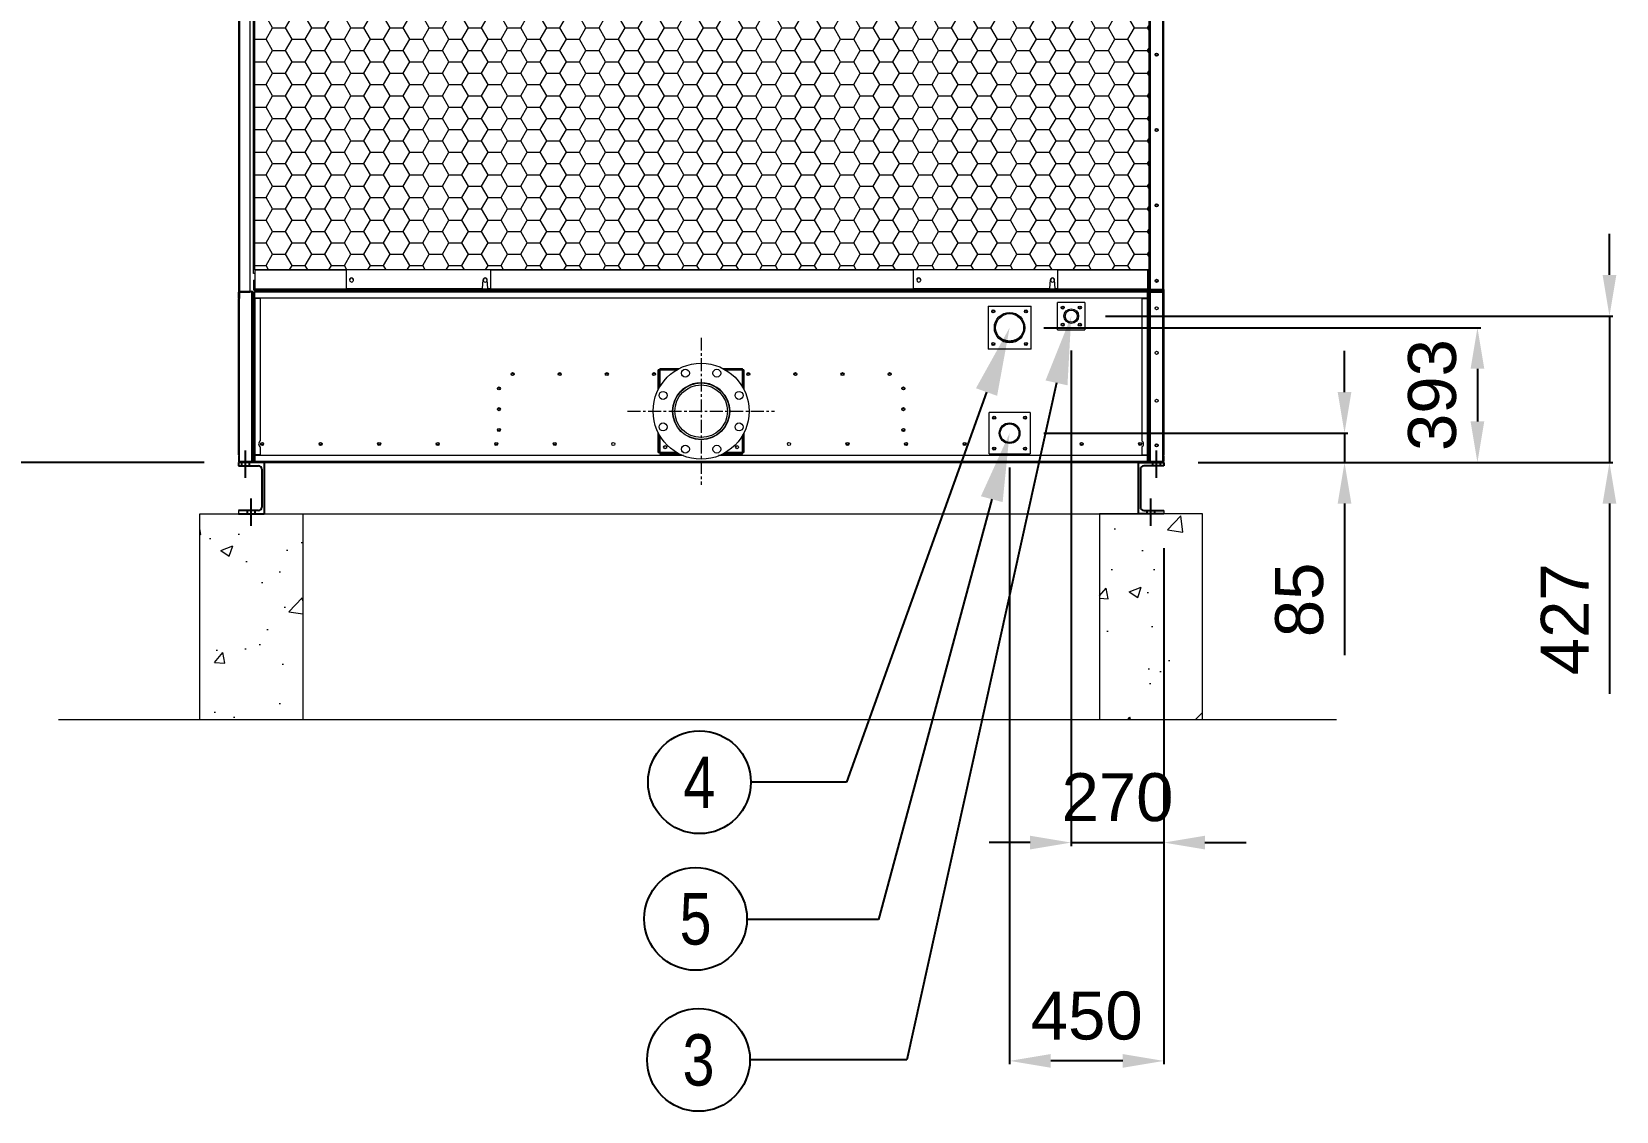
# Model space of a CAD drawing. Header units: millimetres. Extents: x 2142 to 31549, y 1327 to 22122.
# Drawn here: x 4983 to 9606, y 7017 to 10167 of the extents above; entities that cross this region are included whole.
import ezdxf
from ezdxf import colors
from ezdxf.entities.mleader import LeaderData, LeaderLine
from ezdxf.enums import TextEntityAlignment as Align
from ezdxf.math import Vec2, Vec3

# ---------------------------------------------------------------- set-up
doc = ezdxf.new("R2010")
doc.units = ezdxf.units.MM
doc.linetypes.add('CENTER', pattern=[2, 1.25, -0.25, 0.25, -0.25])
doc.linetypes.add('CENTERX2', pattern=[4, 2.5, -0.5, 0.5, -0.5])
for name, color, linetype in [('center', 1, 'CENTER'), ('냉각탑_dim', 1, 'Continuous'), ('냉각탑_text', 3, 'Continuous'), ('냉각탑_기초', 23, 'Continuous')]:
    doc.layers.add(name, color=color, linetype=linetype)
doc.styles.get("Standard").update_dxf_attribs({"font": 'arial.ttf'})
doc.dimstyles.new('1.40', dxfattribs={"dimscale": 20, "dimtxt": 1.5, "dimasz": 1, "dimexe": 0.5, "dimexo": 0.5, "dimgap": 0.5, "dimtad": 1, "dimdec": 0, "dimzin": 0, "dimdsep": 46, "dimtxsty": 'Standard', "dimcen": 0, "dimclrd": 2, "dimclre": 2, "dimclrt": 3, "dimadec": 0, "dimazin": 0, "dimtfac": 1, "dimtdec": 0, "dimtmove": 0, "dimatfit": 0, "dimfxl": 1, "dimtolj": 1, "dimtzin": 0, "dimlwd": -1, "dimlwe": -1, "dimarcsym": 0})

# ---------------------------------------------------------------- blocks, each defined once
blk = doc.blocks.new('*D29')
at = {"color": 2, "transparency": 16777216}
for p, q in [((9586.4, 9456.8), (9586.4, 9576.8)), ((8116.2, 9336.8), (9596.4, 9336.8)), ((9586.4, 9336.8), (9586.4, 8909.8)), ((8386.3, 8909.8), (9596.4, 8909.8)), ((9586.4, 8789.8), (9586.4, 8234.9))]:
    blk.add_line(p, q, dxfattribs=at)
for points in [[(9566.4, 9456.8), (9606.4, 9456.8), (9586.4, 9336.8)], [(9566.4, 8789.8), (9606.4, 8789.8), (9586.4, 8909.8)]]:
    blk.add_solid(points, dxfattribs=at)
at = {"layer": 'Defpoints', "color": 0, "transparency": 16777216}
for p in [(8016.2, 9336.8), (8286.3, 8909.8), (9586.4, 8909.8)]:
    blk.add_point(p, dxfattribs=at)
at = {"color": 3, "lineweight": 5, "transparency": 16777216, "insert": (9456.1, 8452.4), "char_height": 140, "attachment_point": 5, "rotation": 90}
blk.add_mtext('\\A1;427', dxfattribs=at)
blk = doc.blocks.new('*D21')
at = {"layer": 'Defpoints', "color": 0, "ltscale": 30, "transparency": 16777216}
for p in [(5586.3, 11909.8), (4900, 8909.8), (5586.3, 8909.8)]:
    blk.add_point(p, dxfattribs=at)
at = {"layer": '냉각탑_기초', "color": 2, "ltscale": 30, "transparency": 16777216}
for p, q in [((5486.3, 11909.8), (4890, 11909.8)), ((4900, 11789.8), (4900, 9029.8)), ((5486.3, 8909.8), (4890, 8909.8))]:
    blk.add_line(p, q, dxfattribs=at)
for points in [[(4880, 11789.8), (4920, 11789.8), (4900, 11909.8)], [(4880, 9029.8), (4920, 9029.8), (4900, 8909.8)]]:
    blk.add_solid(points, dxfattribs=at)
at = {"layer": '냉각탑_기초', "color": 3, "lineweight": 20, "ltscale": 30, "transparency": 16777216, "insert": (4768.5, 10409.8), "char_height": 140, "attachment_point": 5, "rotation": 90}
blk.add_mtext('\\A1;3000', dxfattribs=at)
blk = doc.blocks.new('*D22')
at = {"color": 2, "transparency": 16777216}
for p, q in [((8016.2, 9236.8), (8016.2, 7790.8)), ((8286.3, 8659.8), (8286.3, 7790.8)), ((7896.2, 7800.8), (7776.2, 7800.8)), ((8016.2, 7800.8), (8286.3, 7800.8)), ((8406.3, 7800.8), (8526.3, 7800.8))]:
    blk.add_line(p, q, dxfattribs=at)
for points in [[(7896.2, 7820.8), (7896.2, 7780.8), (8016.2, 7800.8)], [(8406.3, 7820.8), (8406.3, 7780.8), (8286.3, 7800.8)]]:
    blk.add_solid(points, dxfattribs=at)
at = {"layer": 'Defpoints', "color": 0, "transparency": 16777216}
for p in [(8016.2, 9336.8), (8286.3, 8759.8), (8286.3, 7800.8)]:
    blk.add_point(p, dxfattribs=at)
at = {"color": 3, "lineweight": 5, "transparency": 16777216, "insert": (8151.2, 7932.3), "char_height": 140, "attachment_point": 5}
blk.add_mtext('\\A1;270', dxfattribs=at)
blk = doc.blocks.new('*D23')
at = {"color": 2, "transparency": 16777216}
for p, q in [((8813.5, 9115.3), (8813.5, 9235.3)), ((7936.3, 8995.3), (8823.5, 8995.3)), ((8813.5, 8995.3), (8813.5, 8909.8)), ((8386.3, 8909.8), (8823.5, 8909.8)), ((8813.5, 8789.8), (8813.5, 8348))]:
    blk.add_line(p, q, dxfattribs=at)
for points in [[(8793.5, 9115.3), (8833.5, 9115.3), (8813.5, 8995.3)], [(8793.5, 8789.8), (8833.5, 8789.8), (8813.5, 8909.8)]]:
    blk.add_solid(points, dxfattribs=at)
at = {"layer": 'Defpoints', "color": 0, "transparency": 16777216}
for p in [(7836.3, 8995.3), (8286.3, 8909.8), (8813.5, 8909.8)]:
    blk.add_point(p, dxfattribs=at)
at = {"color": 3, "lineweight": 5, "transparency": 16777216, "insert": (8682, 8508.9), "char_height": 140, "attachment_point": 5, "rotation": 90}
blk.add_mtext('\\A1;85', dxfattribs=at)
blk = doc.blocks.new('*D24')
at = {"color": 2, "transparency": 16777216}
for p, q in [((7936.3, 9303.1), (9211.2, 9303.1)), ((9201.2, 9183.1), (9201.2, 9029.8)), ((8386.3, 8909.8), (9211.2, 8909.8))]:
    blk.add_line(p, q, dxfattribs=at)
for points in [[(9181.2, 9183.1), (9221.2, 9183.1), (9201.2, 9303.1)], [(9181.2, 9029.8), (9221.2, 9029.8), (9201.2, 8909.8)]]:
    blk.add_solid(points, dxfattribs=at)
at = {"layer": 'Defpoints', "color": 0, "transparency": 16777216}
for p in [(7836.3, 9303.1), (8286.3, 8909.8), (9201.2, 8909.8)]:
    blk.add_point(p, dxfattribs=at)
at = {"color": 3, "lineweight": 5, "transparency": 16777216, "insert": (9069.7, 9106.5), "char_height": 140, "attachment_point": 5, "rotation": 90}
blk.add_mtext('\\A1;393', dxfattribs=at)
blk = doc.blocks.new('*D25')
at = {"color": 2, "transparency": 16777216}
for p, q in [((7836.3, 8895.3), (7836.3, 7153.8)), ((8286.3, 8659.8), (8286.3, 7153.8)), ((8166.3, 7163.8), (7956.3, 7163.8))]:
    blk.add_line(p, q, dxfattribs=at)
for points in [[(7956.3, 7183.8), (7956.3, 7143.8), (7836.3, 7163.8)], [(8166.3, 7183.8), (8166.3, 7143.8), (8286.3, 7163.8)]]:
    blk.add_solid(points, dxfattribs=at)
at = {"layer": 'Defpoints', "color": 0, "transparency": 16777216}
for p in [(7836.3, 8995.3), (8286.3, 8759.8), (7836.3, 7163.8)]:
    blk.add_point(p, dxfattribs=at)
at = {"color": 3, "lineweight": 5, "transparency": 16777216, "insert": (8061.3, 7295.2), "char_height": 140, "attachment_point": 5}
blk.add_mtext('\\A1;450', dxfattribs=at)
blk = doc.blocks.new('3')
at = {"lineweight": 20}
h = blk.add_hatch(dxfattribs=at)
h.set_pattern_fill('HONEY', scale=12)
h.set_pattern_definition([(0, (-321955.005, -80131.11), (57.15, 32.9955677), [38.1, -76.2]), (120, (-321955.005, -80131.11), (-57.15, 32.995568), [38.1, -76.2]), (60, (-321955.005, -80131.11), (1e-07, 65.9911357), [-76.2, 38.1])])
h.paths.add_polyline_path([(5633.8, 11380.8), (5633.8, 9472), (8242.3, 9472), (8242.3, 11380.8)])
at = {"color": 7, "lineweight": 20}
for p, q in [((5586.3, 11673.3), (5586.3, 9406.4)), ((5589.4, 11669.9), (5589.4, 9409.8)), ((8244.3, 9414.9), (8244.3, 11664.7)), ((8247.4, 9414.9), (8247.4, 11664.7)), ((8283.2, 9414.9), (8283.2, 11664.7)), ((8286.3, 9414.9), (8286.3, 11664.7)), ((5619.2, 11614.7), (5619.2, 9409.8)), ((8242.3, 11586.8), (8242.3, 9460.8)), ((5630.3, 9460.8), (5630.3, 11390.8)), ((6321.3, 9472), (7556.3, 9472)), ((8238.8, 9415.6), (5633.8, 9415.6)), ((8238.8, 9411.8), (5633.8, 9411.8)), ((8238.8, 9409.8), (5633.8, 9409.8)), ((8238.8, 9406.3), (5633.8, 9406.3)), ((5633.8, 9389.8), (8238.8, 9389.8)), ((6885, 8929.8), (5633.8, 8929.8)), ((8238.8, 8929.8), (6986.9, 8929.8)), ((5633.8, 8913.3), (8238.8, 8913.3)), ((5633.8, 8909.8), (7738.8, 8909.8)), ((5633.8, 8909.8), (8238.8, 8909.8))]:
    blk.add_line(p, q, dxfattribs=at)
at = {"color": 7, "lineweight": 20, "ltscale": 0.001944}
for p, q in [((5633.8, 9460.8), (5630.3, 9460.8)), ((8242.3, 9460.8), (8238.8, 9460.8)), ((5589.8, 9387.8), (5586.3, 9387.8)), ((5624.8, 9406.3), (5628.3, 9406.3)), ((5630.3, 9387.8), (5633.8, 9387.8)), ((5633.8, 9409.8), (5633.8, 9406.3)), ((8238.8, 9409.8), (8238.8, 9406.3)), ((8242.3, 9387.8), (8238.8, 9387.8)), ((8247.8, 9406.3), (8244.3, 9406.3)), ((8282.8, 9387.8), (8286.3, 9387.8)), ((5589.8, 8931.8), (5586.3, 8931.8)), ((5630.3, 8931.8), (5633.8, 8931.8)), ((8242.3, 8931.8), (8238.8, 8931.8)), ((8282.8, 8931.8), (8286.3, 8931.8)), ((5624.8, 8913.3), (5628.3, 8913.3)), ((5633.8, 8909.8), (5633.8, 8913.3)), ((8238.8, 8909.8), (8238.8, 8913.3)), ((8247.8, 8913.3), (8244.3, 8913.3))]:
    blk.add_line(p, q, dxfattribs=at)
at = {"color": 7, "lineweight": 20, "ltscale": 0.014722}
for p, q in [((5630.3, 9441.8), (5630.3, 9415.3)), ((5632.3, 9441.8), (5632.3, 9415.3)), ((8240.3, 9415.3), (8240.3, 9441.8)), ((8242.3, 9415.3), (8242.3, 9441.8))]:
    blk.add_line(p, q, dxfattribs=at)
at = {"color": 7, "lineweight": 20, "ltscale": 0.001111}
for p, q in [((5630.3, 9441.8), (5632.3, 9441.8)), ((8242.3, 9441.8), (8240.3, 9441.8)), ((5586.3, 9389.8), (5586.3, 9387.8)), ((5588.3, 9389.8), (5586.3, 9389.8)), ((5588.3, 9387.8), (5586.3, 9387.8)), ((5632.3, 9406.3), (5630.3, 9406.3)), ((5633.8, 9389.8), (5633.8, 9387.8)), ((6335.2, 9409.8), (6335.2, 9411.8)), ((6715.2, 9409.8), (6715.2, 9411.8)), ((7095.2, 9409.8), (7095.2, 9411.8)), ((7475.2, 9409.8), (7475.2, 9411.8)), ((7886.7, 9409.8), (7886.7, 9411.8)), ((7975.8, 9409.8), (7975.8, 9411.8)), ((7987.2, 9409.8), (7987.2, 9411.8)), ((7997.2, 9409.8), (7997.2, 9411.8)), ((8214.3, 9409.8), (8214.3, 9411.8)), ((8242.3, 9406.3), (8240.3, 9406.3)), ((8284.3, 9389.8), (8286.3, 9389.8)), ((8286.3, 9387.8), (8284.3, 9387.8)), ((8286.3, 9389.8), (8286.3, 9387.8)), ((5630.3, 9341.7), (5628.3, 9341.7)), ((8242.3, 9380.2), (8244.3, 9380.2)), ((8244.3, 9379.8), (8242.3, 9379.8)), ((5628.3, 9236.7), (5630.3, 9236.7)), ((5630.3, 9186.7), (5628.3, 9186.7)), ((8244.3, 9119.8), (8242.3, 9119.8)), ((5630.3, 9056.6), (5628.3, 9056.6)), ((5630.3, 9055.1), (5628.3, 9055.1)), ((8242.3, 9059.8), (8244.3, 9059.8)), ((8242.3, 9056.6), (8244.3, 9056.6)), ((8242.3, 9055.1), (8244.3, 9055.1)), ((8244.3, 9055.1), (8242.3, 9055.1)), ((5588.3, 8929.8), (5586.3, 8929.8)), ((5633.8, 8931.8), (5633.8, 8929.8)), ((8284.3, 8929.8), (8286.3, 8929.8)), ((5630.3, 8913.3), (5632.3, 8913.3)), ((8240.3, 8913.3), (8242.3, 8913.3))]:
    blk.add_line(p, q, dxfattribs=at)
at = {"color": 7, "lineweight": 20, "ltscale": 0.031316}
for p, q in [((5633.8, 9472), (5633.8, 9415.6)), ((8238.8, 9472), (8238.8, 9415.6))]:
    blk.add_line(p, q, dxfattribs=at)
at = {"color": 7, "lineweight": 20, "ltscale": 0.148611}
blk.add_line((5633.8, 9472), (5901.3, 9472), dxfattribs=at)
at = {"color": 7, "lineweight": 20, "ltscale": 0.233333}
for p, q in [((6321.3, 9472.2), (5901.3, 9472.2)), ((7976.3, 9472.2), (7556.3, 9472.2))]:
    blk.add_line(p, q, dxfattribs=at)
at = {"color": 7, "lineweight": 20, "ltscale": 0.030439}
for p, q in [((5901.3, 9417.4), (5901.3, 9472.2)), ((6321.3, 9472.2), (6321.3, 9417.4)), ((7556.3, 9417.4), (7556.3, 9472.2)), ((7976.3, 9472.2), (7976.3, 9417.4))]:
    blk.add_line(p, q, dxfattribs=at)
at = {"color": 7, "lineweight": 20, "ltscale": 0.014059}
for p, q in [((6298.8, 9417.4), (6300.3, 9442.6)), ((6298.8, 9417.2), (6300.3, 9442.5)), ((6313.8, 9417.4), (6312.3, 9442.6)), ((6313.8, 9417.2), (6312.3, 9442.5)), ((7953.8, 9417.4), (7955.3, 9442.6)), ((7953.8, 9417.2), (7955.3, 9442.5)), ((7968.8, 9417.4), (7967.3, 9442.6)), ((7968.8, 9417.2), (7967.3, 9442.5))]:
    blk.add_line(p, q, dxfattribs=at)
at = {"color": 7, "lineweight": 20, "ltscale": 9.68397e-05}
for p, q in [((6300.3, 9442.5), (6300.3, 9442.6)), ((6312.3, 9442.5), (6312.3, 9442.6)), ((7955.3, 9442.5), (7955.3, 9442.6)), ((7967.3, 9442.5), (7967.3, 9442.6)), ((5901.3, 9417.4), (5901.3, 9417.2)), ((6298.8, 9417.2), (6298.8, 9417.4)), ((6313.8, 9417.2), (6313.8, 9417.4)), ((6321.3, 9417.4), (6321.3, 9417.2)), ((7556.3, 9417.4), (7556.3, 9417.2)), ((7953.8, 9417.2), (7953.8, 9417.4)), ((7968.8, 9417.2), (7968.8, 9417.4)), ((7976.3, 9417.4), (7976.3, 9417.2))]:
    blk.add_line(p, q, dxfattribs=at)
at = {"color": 7, "lineweight": 20, "ltscale": 0.145833}
blk.add_line((7976.3, 9472), (8238.8, 9472), dxfattribs=at)
at = {"color": 7, "lineweight": 20, "ltscale": 0.010556}
blk.add_line((8240.8, 9441.8), (8240.8, 9460.8), dxfattribs=at)
at = {"color": 7, "lineweight": 20, "ltscale": 0.010555}
blk.add_line((8242.3, 9441.8), (8242.3, 9460.8), dxfattribs=at)
at = {"color": 7, "lineweight": 20, "ltscale": 0.009167}
for p, q in [((5586.3, 9389.8), (5586.3, 9406.3)), ((5588.3, 9389.8), (5588.3, 9406.3)), ((5633.8, 9389.8), (5633.8, 9406.3)), ((5650.3, 9387.8), (5633.8, 9387.8)), ((8222.3, 9387.8), (8238.8, 9387.8)), ((8238.8, 9389.8), (8238.8, 9406.3)), ((8284.3, 9406.3), (8284.3, 9389.8)), ((8286.3, 9406.3), (8286.3, 9389.8)), ((5586.3, 8929.8), (5586.3, 8913.3)), ((5588.3, 8929.8), (5588.3, 8913.3)), ((5650.3, 8931.8), (5633.8, 8931.8)), ((5633.8, 8929.8), (5633.8, 8913.3)), ((8222.3, 8931.8), (8238.8, 8931.8)), ((8238.8, 8929.8), (8238.8, 8913.3)), ((8284.3, 8929.8), (8284.3, 8913.3)), ((8286.3, 8929.8), (8286.3, 8913.3))]:
    blk.add_line(p, q, dxfattribs=at)
at = {"color": 7, "lineweight": 20, "ltscale": 0.253333}
for p, q in [((5586.3, 8931.8), (5586.3, 9387.8)), ((5589.8, 8931.8), (5589.8, 9387.8)), ((5630.3, 9387.8), (5630.3, 8931.8)), ((5633.8, 9387.8), (5633.8, 8931.8)), ((8238.8, 8931.8), (8238.8, 9387.8)), ((8242.3, 8931.8), (8242.3, 9387.8)), ((8282.8, 9387.8), (8282.8, 8931.8)), ((8286.3, 9387.8), (8286.3, 8931.8))]:
    blk.add_line(p, q, dxfattribs=at)
at = {"color": 7, "lineweight": 20, "ltscale": 0.000833333}
for p, q in [((5588.3, 9387.8), (5589.8, 9387.8)), ((5633.8, 9406.3), (5632.3, 9406.3)), ((8238.8, 9406.3), (8240.3, 9406.3)), ((8246.3, 9406.3), (8247.8, 9406.3)), ((8284.3, 9387.8), (8282.8, 9387.8)), ((6816, 9179.7), (6814.5, 9179.7)), ((6816, 9179.7), (6816, 9181.2)), ((7056.6, 9179.7), (7056.6, 9181.2)), ((7056.6, 9179.7), (7058.1, 9179.7)), ((6816, 8939.1), (6814.5, 8939.1)), ((6816, 8939.1), (6816, 8937.6)), ((7056.6, 8939.1), (7056.6, 8937.6)), ((7056.6, 8939.1), (7058.1, 8939.1)), ((5633.8, 8913.3), (5632.3, 8913.3)), ((8238.8, 8913.3), (8240.3, 8913.3))]:
    blk.add_line(p, q, dxfattribs=at)
at = {"color": 7, "lineweight": 20, "ltscale": 0.011082}
for p, q in [((5589.4, 9407.8), (5589.4, 9387.8)), ((8283.2, 9407.8), (8283.2, 9387.8))]:
    blk.add_line(p, q, dxfattribs=at)
at = {"color": 7, "lineweight": 20, "ltscale": 0.019444}
for p, q in [((5589.8, 9409.8), (5624.8, 9409.8)), ((5624.8, 9407.8), (5589.8, 9407.8)), ((5624.8, 9406.3), (5589.8, 9406.3)), ((8282.8, 9409.8), (8247.8, 9409.8)), ((8282.8, 9407.8), (8247.8, 9407.8)), ((8282.8, 9406.3), (8247.8, 9406.3)), ((8247.8, 9406.3), (8282.8, 9406.3)), ((5589.8, 8913.3), (5624.8, 8913.3)), ((5589.8, 8911.8), (5624.8, 8911.8)), ((5589.8, 8909.8), (5624.8, 8909.8)), ((5589.8, 8909.8), (5624.8, 8909.8)), ((8247.8, 8913.3), (8282.8, 8913.3)), ((8282.8, 8911.8), (8247.8, 8911.8)), ((8282.8, 8909.8), (8247.8, 8909.8))]:
    blk.add_line(p, q, dxfattribs=at)
at = {"color": 7, "lineweight": 20, "ltscale": 0.010278}
for p, q in [((5589.8, 9387.8), (5589.8, 9406.3)), ((5630.3, 9406.3), (5630.3, 9387.8)), ((5632.3, 9387.8), (5632.3, 9406.3)), ((8238.8, 9387.8), (8238.8, 9406.3)), ((8240.3, 9406.3), (8240.3, 9387.8)), ((8242.3, 9387.8), (8242.3, 9406.3)), ((8282.8, 9406.3), (8282.8, 9387.8)), ((8282.8, 9406.3), (8282.8, 9387.8)), ((5589.8, 8913.3), (5589.8, 8931.8)), ((5630.3, 8931.8), (5630.3, 8913.3)), ((5632.3, 8913.3), (5632.3, 8931.8)), ((8238.8, 8913.3), (8238.8, 8931.8)), ((8240.3, 8931.8), (8240.3, 8913.3)), ((8242.3, 8913.3), (8242.3, 8931.8)), ((8282.8, 8931.8), (8282.8, 8913.3)), ((8282.8, 8931.8), (8282.8, 8913.3))]:
    blk.add_line(p, q, dxfattribs=at)
at = {"color": 7, "lineweight": 20, "ltscale": 0.016349}
blk.add_line((5589.8, 9406.3), (5619.2, 9406.3), dxfattribs=at)
at = {"color": 7, "lineweight": 20, "ltscale": 0.000833335}
blk.add_line((5619.2, 9407.8), (5619.2, 9406.3), dxfattribs=at)
at = {"color": 7, "lineweight": 20, "ltscale": 0.273889}
for p, q in [((5624.8, 9406.3), (5624.8, 8913.3)), ((5628.3, 9406.3), (5628.3, 8913.3)), ((8244.3, 8913.3), (8244.3, 9406.3)), ((8247.8, 8913.3), (8247.8, 9406.3))]:
    blk.add_line(p, q, dxfattribs=at)
at = {"color": 7, "lineweight": 20, "ltscale": 0.002114}
for p, q in [((5633.8, 9411.8), (5633.8, 9415.6)), ((8238.8, 9411.8), (8238.8, 9415.6))]:
    blk.add_line(p, q, dxfattribs=at)
at = {"color": 7, "lineweight": 20, "ltscale": 0.230744}
for p, q in [((5650.3, 8972.5), (5650.3, 9387.8)), ((8222.3, 9387.8), (8222.3, 8972.5))]:
    blk.add_line(p, q, dxfattribs=at)
at = {"color": 7, "lineweight": 20, "ltscale": 0.220833}
for p, q in [((5901.3, 9417.4), (6298.8, 9417.4)), ((5901.3, 9417.2), (6298.8, 9417.2)), ((7556.3, 9417.4), (7953.8, 9417.4)), ((7556.3, 9417.2), (7953.8, 9417.2))]:
    blk.add_line(p, q, dxfattribs=at)
at = {"color": 7, "lineweight": 20, "ltscale": 0.004167}
for p, q in [((6313.8, 9417.4), (6321.3, 9417.4)), ((6313.8, 9417.2), (6321.3, 9417.2)), ((7968.8, 9417.4), (7976.3, 9417.4)), ((7968.8, 9417.2), (7976.3, 9417.2))]:
    blk.add_line(p, q, dxfattribs=at)
at = {"color": 7, "lineweight": 20, "ltscale": 0.001112}
for p, q in [((7817.3, 9411.8), (7817.3, 9409.8)), ((7860.3, 9411.8), (7860.3, 9409.8)), ((5628.3, 9059.8), (5630.3, 9059.8)), ((5628.3, 9055.1), (5630.3, 9055.1)), ((5628.3, 8914.5), (5630.3, 8914.5))]:
    blk.add_line(p, q, dxfattribs=at)
at = {"color": 7, "lineweight": 20, "ltscale": 0.001106}
blk.add_line((7977.2, 9411.8), (7977.2, 9409.8), dxfattribs=at)
at = {"color": 7, "lineweight": 20, "ltscale": 0.003404}
blk.add_line((8240.8, 9406.3), (8240.8, 9412.5), dxfattribs=at)
at = {"color": 7, "lineweight": 20, "ltscale": 0.005}
for p, q in [((8242.3, 9406.3), (8242.3, 9415.3)), ((8247.8, 8909.8), (8238.8, 8909.8))]:
    blk.add_line(p, q, dxfattribs=at)
at = {"color": 7, "lineweight": 20, "ltscale": 0.001722}
for p, q in [((8247.4, 9414.9), (8244.3, 9414.9)), ((8286.3, 9414.9), (8283.2, 9414.9))]:
    blk.add_line(p, q, dxfattribs=at)
at = {"color": 7, "lineweight": 20, "ltscale": 0.004726}
blk.add_line((8244.3, 9406.4), (8244.3, 9414.9), dxfattribs=at)
at = {"color": 7, "lineweight": 20, "ltscale": 0.000833332}
blk.add_line((8247.4, 9414.9), (8247.4, 9413.4), dxfattribs=at)
at = {"color": 7, "lineweight": 20, "ltscale": 0.019889}
for p, q in [((8283.2, 9414.9), (8247.4, 9414.9)), ((8283.2, 9413.4), (8247.4, 9413.4)), ((8283.2, 9411.8), (8247.4, 9411.8))]:
    blk.add_line(p, q, dxfattribs=at)
at = {"color": 7, "lineweight": 20, "ltscale": 0.001123}
blk.add_line((8247.4, 9411.8), (8247.4, 9409.8), dxfattribs=at)
at = {"color": 7, "lineweight": 20, "ltscale": 0.000804013}
blk.add_line((8247.4, 9407.8), (8247.4, 9406.3), dxfattribs=at)
at = {"color": 7, "lineweight": 20, "ltscale": 0.00083418}
blk.add_line((8283.2, 9414.9), (8283.2, 9413.4), dxfattribs=at)
at = {"color": 7, "lineweight": 20, "ltscale": 0.000888889}
blk.add_line((8283.2, 9413.4), (8283.2, 9411.8), dxfattribs=at)
at = {"color": 7, "lineweight": 20, "ltscale": 0.001124}
blk.add_line((8283.2, 9411.8), (8283.2, 9409.8), dxfattribs=at)
at = {"color": 7, "lineweight": 20, "ltscale": 0.004777}
blk.add_line((8286.3, 9414.9), (8286.3, 9406.3), dxfattribs=at)
at = {"color": 7, "lineweight": 20, "ltscale": 0.004417}
for p, q in [((8286.3, 9387.8), (8286.3, 9379.9)), ((8286.3, 8939.8), (8286.3, 8931.8))]:
    blk.add_line(p, q, dxfattribs=at)
at = {"color": 7, "lineweight": 20, "ltscale": 0.058333}
blk.add_line((5628.3, 9341.7), (5628.3, 9236.7), dxfattribs=at)
at = {"color": 7, "lineweight": 20, "ltscale": 0.069444}
for p, q in [((7773.8, 9365.6), (7773.8, 9240.6)), ((7773.8, 9365.6), (7898.8, 9365.6)), ((7898.8, 9240.6), (7898.8, 9365.6)), ((7898.8, 9240.6), (7773.8, 9240.6))]:
    blk.add_line(p, q, dxfattribs=at)
at = {"color": 7, "lineweight": 20, "ltscale": 0.044444}
for p, q in [((7976.2, 9296.8), (7976.2, 9376.8)), ((8056.2, 9376.8), (7976.2, 9376.8)), ((8056.2, 9376.8), (8056.2, 9296.8)), ((7976.2, 9296.8), (8056.2, 9296.8))]:
    blk.add_line(p, q, dxfattribs=at)
at = {"color": 7, "lineweight": 20, "ltscale": 0.052833}
for p, q in [((8286.3, 9379.9), (8286.3, 9284.8)), ((8286.3, 9264.9), (8286.3, 9169.8)), ((8286.3, 9149.9), (8286.3, 9054.8)), ((8286.3, 9034.9), (8286.3, 8939.8))]:
    blk.add_line(p, q, dxfattribs=at)
at = {"color": 7, "lineweight": 20, "ltscale": 0.005528}
for p, q in [((8286.3, 9284.8), (8286.3, 9274.8)), ((8286.3, 9274.8), (8286.3, 9264.9)), ((8286.3, 9169.8), (8286.3, 9159.8)), ((8286.3, 9159.8), (8286.3, 9149.9)), ((8286.3, 9054.8), (8286.3, 9044.8)), ((8286.3, 9044.8), (8286.3, 9034.9))]:
    blk.add_line(p, q, dxfattribs=at)
at = {"color": 7, "lineweight": 20, "ltscale": 0.001778}
for p, q in [((6814.5, 9179.7), (6811.3, 9179.7)), ((6816, 9184.4), (6816, 9181.2)), ((7056.6, 9181.2), (7056.6, 9184.4)), ((7061.3, 9179.7), (7058.1, 9179.7)), ((6811.3, 8939.1), (6814.5, 8939.1)), ((6816, 8937.6), (6816, 8934.4)), ((7056.6, 8934.4), (7056.6, 8937.6)), ((7058.1, 8939.1), (7061.3, 8939.1))]:
    blk.add_line(p, q, dxfattribs=at)
at = {"color": 7, "lineweight": 20, "ltscale": 0.018362}
blk.add_line((6811.3, 9122.5), (6811.3, 9179.7), dxfattribs=at)
at = {"color": 7, "lineweight": 20, "ltscale": 0.01504}
blk.add_line((6814.5, 9128.5), (6814.5, 9179.7), dxfattribs=at)
at = {"color": 7, "lineweight": 20, "ltscale": 0.012858}
for p, q in [((6816, 9184.4), (6873.2, 9184.4)), ((6999.3, 9184.4), (7056.6, 9184.4))]:
    blk.add_line(p, q, dxfattribs=at)
at = {"color": 7, "lineweight": 20, "ltscale": 0.011072}
blk.add_line((6816, 9181.2), (6867.3, 9181.2), dxfattribs=at)
at = {"color": 7, "lineweight": 20, "ltscale": 0.010274}
for p, q in [((6816, 9179.7), (6864.7, 9179.7)), ((7007.9, 9179.7), (7056.6, 9179.7))]:
    blk.add_line(p, q, dxfattribs=at)
at = {"color": 7, "lineweight": 20, "ltscale": 0.013606}
blk.add_line((6816, 9179.7), (6816, 9131), dxfattribs=at)
at = {"color": 7, "lineweight": 20, "ltscale": 0.011073}
blk.add_line((7005.3, 9181.2), (7056.6, 9181.2), dxfattribs=at)
at = {"color": 7, "lineweight": 20, "ltscale": 0.013607}
blk.add_line((7056.6, 9131), (7056.6, 9179.7), dxfattribs=at)
at = {"color": 7, "lineweight": 20, "ltscale": 0.015041}
blk.add_line((7058.1, 9179.7), (7058.1, 9128.5), dxfattribs=at)
at = {"color": 7, "lineweight": 20, "ltscale": 0.018363}
blk.add_line((7061.3, 9179.7), (7061.3, 9122.5), dxfattribs=at)
at = {"color": 7, "lineweight": 20, "ltscale": 0.002588}
blk.add_line((6814.5, 9128.5), (6814.5, 9133.1), dxfattribs=at)
at = {"color": 7, "lineweight": 20, "ltscale": 0.002827}
blk.add_line((6816, 9136.1), (6816, 9131), dxfattribs=at)
at = {"color": 7, "lineweight": 20, "ltscale": 0.002826}
blk.add_line((7056.6, 9131), (7056.6, 9136.1), dxfattribs=at)
at = {"color": 7, "lineweight": 20, "ltscale": 0.002586}
blk.add_line((7058.1, 9133.1), (7058.1, 9128.5), dxfattribs=at)
at = {"color": 7, "lineweight": 20, "ltscale": 0.066667}
for p, q in [((7776.3, 8935.3), (7776.3, 9055.3)), ((7896.3, 9055.3), (7776.3, 9055.3)), ((7896.3, 9055.3), (7896.3, 8935.3)), ((7776.3, 8935.3), (7896.3, 8935.3))]:
    blk.add_line(p, q, dxfattribs=at)
at = {"color": 7, "lineweight": 20, "ltscale": 0.031807}
for p, q in [((6811.3, 8939.1), (6811.3, 8996.4)), ((7061.3, 8996.4), (7061.3, 8939.1)), ((6873.2, 8934.4), (6816, 8934.4)), ((7056.6, 8934.4), (6999.3, 8934.4))]:
    blk.add_line(p, q, dxfattribs=at)
at = {"color": 7, "lineweight": 20, "ltscale": 0.028485}
for p, q in [((6814.5, 8939.1), (6814.5, 8990.4)), ((7058.1, 8990.4), (7058.1, 8939.1)), ((6867.3, 8937.6), (6816, 8937.6)), ((7056.6, 8937.6), (7005.3, 8937.6))]:
    blk.add_line(p, q, dxfattribs=at)
at = {"color": 7, "lineweight": 20, "ltscale": 0.02705}
for p, q in [((6816, 8987.8), (6816, 8939.1)), ((7056.6, 8939.1), (7056.6, 8987.8)), ((6864.7, 8939.1), (6816, 8939.1)), ((7056.6, 8939.1), (7007.9, 8939.1))]:
    blk.add_line(p, q, dxfattribs=at)
at = {"color": 7, "lineweight": 20, "ltscale": 0.000666671}
blk.add_line((5588.3, 8929.8), (5589.5, 8929.8), dxfattribs=at)
at = {"color": 7, "lineweight": 20, "ltscale": 0.0085}
for p, q in [((5589.5, 8914.5), (5589.5, 8929.8)), ((8283.1, 8929.8), (8283.1, 8914.5))]:
    blk.add_line(p, q, dxfattribs=at)
at = {"color": 1, "linetype": 'CENTERX2', "ltscale": 50}
for p, q in [((5607.3, 8864.8), (5607.3, 8944.8)), ((8265.3, 8864.8), (8265.3, 8944.8)), ((5623.8, 8724.8), (5623.8, 8804.8)), ((8248.8, 8724.8), (8248.8, 8804.8))]:
    blk.add_line(p, q, dxfattribs=at)
at = {"color": 7, "lineweight": 20, "ltscale": 0.012967}
for p, q in [((5650.3, 8931.8), (5650.3, 8955.2)), ((8222.3, 8955.2), (8222.3, 8931.8))]:
    blk.add_line(p, q, dxfattribs=at)
at = {"color": 7, "lineweight": 20, "ltscale": 0.000665871}
blk.add_line((8284.3, 8929.8), (8283.1, 8929.8), dxfattribs=at)
at = {"color": 7, "lineweight": 25, "ltscale": 0.008333}
for p, q in [((5586.3, 8909.8), (5586.3, 8899.8)), ((8286.3, 8909.8), (8286.3, 8899.8))]:
    blk.add_line(p, q, dxfattribs=at)
at = {"color": 7, "lineweight": 25, "ltscale": 0.125}
for p, q in [((5661.3, 8909.8), (5586.3, 8909.8)), ((8211.3, 8909.8), (8286.3, 8909.8)), ((5586.3, 8759.8), (5661.3, 8759.8)), ((8286.3, 8759.8), (8211.3, 8759.8))]:
    blk.add_line(p, q, dxfattribs=at)
at = {"color": 7, "lineweight": 25, "ltscale": 0.05125}
for p, q in [((5586.3, 8899.8), (5644.8, 8899.8)), ((8286.3, 8899.8), (8227.8, 8899.8)), ((5644.8, 8769.8), (5586.3, 8769.8)), ((8227.8, 8769.8), (8286.3, 8769.8))]:
    blk.add_line(p, q, dxfattribs=at)
at = {"color": 7, "lineweight": 20, "ltscale": 0.019594}
for p, q in [((5626.2, 8913), (5591, 8913)), ((8246.3, 8913), (8281.6, 8913))]:
    blk.add_line(p, q, dxfattribs=at)
for p, q in [((5596.3, 8899.8), (5596.3, 8909.8)), ((5618.3, 8899.8), (5618.3, 8909.8)), ((8254.3, 8899.8), (8254.3, 8909.8)), ((8276.3, 8899.8), (8276.3, 8909.8)), ((5612.8, 8759.8), (5612.8, 8769.8)), ((5634.8, 8759.8), (5634.8, 8769.8)), ((8237.8, 8759.8), (8237.8, 8769.8)), ((8259.8, 8759.8), (8259.8, 8769.8))]:
    blk.add_line(p, q)
at = {"color": 7, "lineweight": 20, "ltscale": 0.004971}
for p, q in [((5624.8, 8909.8), (5633.8, 8909.8)), ((5633.8, 8909.8), (5624.8, 8909.8))]:
    blk.add_line(p, q, dxfattribs=at)
at = {"color": 7, "lineweight": 20, "ltscale": 0.003063}
for p, q in [((5633.8, 8913), (5628.3, 8913)), ((8238.8, 8913), (8244.3, 8913))]:
    blk.add_line(p, q, dxfattribs=at)
at = {"color": 7, "lineweight": 25, "ltscale": 0.091667}
for p, q in [((5654.8, 8889.8), (5654.8, 8779.8)), ((8217.8, 8889.8), (8217.8, 8779.8))]:
    blk.add_line(p, q, dxfattribs=at)
at = {"ltscale": 25}
for p, q in [((5661.3, 8909.8), (5661.3, 8759.8)), ((8211.3, 8909.8), (8211.3, 8759.8))]:
    blk.add_line(p, q, dxfattribs=at)
at = {"lineweight": 20}
for p, q in [((8211.3, 8909.8), (8286.3, 8909.8)), ((8286.3, 8909.8), (8286.3, 8908.2)), ((8286.3, 8759.8), (8286.3, 8761.5))]:
    blk.add_line(p, q, dxfattribs=at)
at = {"color": 7, "lineweight": 20, "ltscale": 0.00111}
blk.add_line((8242.3, 8914.5), (8244.3, 8914.5), dxfattribs=at)
at = {"color": 7, "lineweight": 15, "ltscale": 0.0625}
for p, q in [((5586.3, 8769.8), (5586.3, 8759.8)), ((8286.3, 8769.8), (8286.3, 8759.8))]:
    blk.add_line(p, q, dxfattribs=at)
at = {"lineweight": 5}
blk.add_line((5661.3, 8759.8), (8211.3, 8759.8), dxfattribs=at)
at = {"color": 0, "lineweight": 20}
blk.add_lwpolyline([(5633.8, 11380.8), (8242.3, 11380.8), (8242.3, 9472), (5633.8, 9472)], close=True, dxfattribs=at)
at = {"color": 7, "lineweight": 20}
for centre, radius in [((8265.3, 10099.8), 4.5), ((8265.3, 10099.8), 3), ((8265.3, 9879.8), 4.5), ((8265.3, 9879.8), 3), ((8265.3, 9659.8), 4.5), ((8265.3, 9659.8), 3), ((8265.3, 9439.8), 4.5), ((8265.3, 9439.8), 3), ((7788.8, 9350.6), 4.5), ((7836.3, 9303.1), 44.5), ((7836.3, 9303.1), 40.9), ((7883.8, 9350.6), 4.5), ((7991.2, 9361.8), 4.5), ((8016.2, 9336.8), 21.4), ((8016.2, 9336.8), 17.7), ((8041.2, 9361.8), 4.5), ((8265.3, 9359.8), 4.5), ((7991.2, 9311.8), 4.5), ((8041.2, 9311.8), 4.5), ((7788.8, 9255.6), 4.5), ((7883.8, 9255.6), 4.5), ((8265.3, 9229.8), 4.5), ((6386.3, 9167.6), 4.5), ((6386.3, 9167.6), 3), ((6523.8, 9167.6), 4.5), ((6523.8, 9167.6), 3), ((6661.3, 9167.6), 4.5), ((6661.3, 9167.6), 3), ((6798.8, 9167.6), 4.5), ((6798.8, 9167.6), 3), ((6936.3, 9059.4), 140), ((6890.4, 9170.3), 11.5), ((6982.2, 9170.3), 11.5), ((7073.8, 9167.6), 4.5), ((7073.8, 9167.6), 3), ((7211.3, 9167.6), 4.5), ((7211.3, 9167.6), 3), ((7348.8, 9167.6), 4.5), ((7348.8, 9167.6), 3), ((7486.3, 9167.6), 4.5), ((7486.3, 9167.6), 3), ((6346.3, 9125.8), 4.5), ((6346.3, 9125.8), 3), ((6825.4, 9105.4), 11.5), ((6936.3, 9059.4), 83.3), ((6936.3, 9059.4), 82.6), ((6936.3, 9059.4), 76.8), ((7047.1, 9105.4), 11.5), ((7526.3, 9125.8), 4.5), ((7526.3, 9125.8), 3), ((6346.3, 9065.3), 4.5), ((6346.3, 9065.3), 3), ((7526.3, 9065.3), 4.5), ((7526.3, 9065.3), 3), ((8265.3, 9089.8), 4.5), ((6825.4, 9013.5), 11.5), ((7047.1, 9013.5), 11.5), ((7791.3, 9040.3), 4.5), ((7836.3, 8995.3), 30.2), ((7836.3, 8995.3), 27.1), ((7881.3, 9040.3), 4.5), ((6346.3, 9004.8), 4.5), ((6346.3, 9004.8), 3), ((7526.3, 9004.8), 4.5), ((7526.3, 9004.8), 3), ((5655.3, 8963.8), 4.5), ((5655.3, 8963.8), 3), ((5826.1, 8963.8), 4.5), ((5826.1, 8963.8), 3), ((5996.9, 8963.8), 4.5), ((5996.9, 8963.8), 3), ((6167.7, 8963.8), 4.5), ((6167.7, 8963.8), 3), ((6338.5, 8963.8), 4.5), ((6338.5, 8963.8), 3), ((6509.3, 8963.8), 4.5), ((6509.3, 8963.8), 3), ((6680.1, 8963.8), 4.5), ((6831.3, 8954.4), 4.5), ((6890.4, 8948.6), 11.5), ((6982.2, 8948.6), 11.5), ((7041.3, 8954.4), 4.5), ((7192.5, 8963.8), 4.5), ((7363.3, 8963.8), 4.5), ((7363.3, 8963.8), 3), ((7534.1, 8963.8), 4.5), ((7534.1, 8963.8), 3), ((7704.9, 8963.8), 4.5), ((7704.9, 8963.8), 3), ((7791.3, 8950.3), 4.5), ((7881.3, 8950.3), 4.5), ((8046.5, 8963.8), 4.5), ((8046.5, 8963.8), 3), ((8217.3, 8963.8), 4.5), ((8217.3, 8963.8), 3), ((8265.3, 8959.8), 4.5), ((8265.3, 8959.8), 3)]:
    blk.add_circle(centre, radius, dxfattribs=at)
at = {"lineweight": 5}
for centre in [(7788.8, 9350.6), (7883.8, 9350.6), (7991.2, 9361.8), (8041.2, 9361.8), (7991.2, 9311.8), (8041.2, 9311.8), (7788.8, 9255.6), (7883.8, 9255.6), (7791.3, 9040.3), (7881.3, 9040.3), (7791.3, 8950.3), (7881.3, 8950.3)]:
    blk.add_circle(centre, 3, dxfattribs=at)
at = {"color": 7, "lineweight": 20}
for centre, radius, start, end in [((8283.2, 9768.7), 3.1, 0, 0.1902), ((5589.8, 9406.3), 3.5, 90, 180), ((5589.8, 9406.3), 1.5, 90, 180), ((5624.8, 9406.3), 3.5, 0, 90), ((5624.8, 9406.3), 1.5, 0, 90), ((5633.8, 9415.3), 3.5, 180, 270), ((5633.8, 9415.3), 1.5, 180, 270), ((8238.8, 9415.3), 1.5, 270, 0), ((8238.8, 9415.3), 3.5, 270, 0), ((8247.4, 9414.9), 3.1, 180, 270), ((8247.8, 9406.3), 3.5, 90, 180), ((8247.4, 9414.9), 1.5, 180, 270), ((8247.8, 9406.3), 1.5, 90, 180), ((8282.8, 9406.3), 3.5, 0, 90), ((8282.8, 9406.3), 1.5, 0, 90), ((8283.2, 9414.9), 3.1, 270, 0), ((8283.2, 9414.9), 1.5, 270, 0), ((7836.3, 9311.1), 46, 223.1217, 316.8778), ((6936.3, 9059.4), 83, 23.225, 156.7771), ((5625.2, 9064.9), 3.1, 359.1371, 0), ((6936.3, 9059.4), 83, 170.6624, 172.3372), ((6936.3, 9059.4), 83, 7.6649, 9.3397), ((8281.6, 9055.1), 4.7, 0, 0.1593), ((5655.3, 8963.8), 10, 120.0003, 239.9997), ((8217.3, 8963.8), 10, 299.9997, 60.0003), ((8238.8, 8981.3), 3.5, 0, 0.237), ((8238.8, 8946.3), 3.5, 359.6715, 0), ((5589.8, 8913.3), 3.5, 180, 270), ((5589.8, 8913.3), 1.5, 180, 270), ((5591, 8914.5), 1.5, 180, 216.8695), ((5591, 8914.5), 1.5, 233.13, 270), ((5624.8, 8913.3), 3.5, 270, 0), ((5624.8, 8913.3), 1.5, 270, 0), ((8247.8, 8913.3), 3.5, 180, 270), ((8247.8, 8913.3), 1.5, 180, 270), ((8281.6, 8914.5), 1.5, 270, 306.87), ((8281.6, 8914.5), 1.5, 323.0389, 0), ((8282.8, 8913.3), 3.5, 270, 0), ((8282.8, 8913.3), 1.5, 270, 0), ((8281.6, 8914.5), 4.7, 359.266, 0)]:
    blk.add_arc(centre, radius, start, end, dxfattribs=at)
at = {"color": 7, "lineweight": 25}
for centre, start, end in [((5644.8, 8889.8), 0, 90), ((8227.8, 8889.8), 90, 180), ((5644.8, 8779.8), 270, 0), ((8227.8, 8779.8), 180, 270)]:
    blk.add_arc(centre, 10, start, end, dxfattribs=at)
at = {"color": 7, "lineweight": 20}
for centre, major_axis, ratio, start_param, end_param in [((5916.3, 9442.1), (6, 0), 0.996195, 1.070796, 3.127019), ((5916.3, 9442.3), (6, 0), 0.996195, 6.283156, 9.424749), ((5916.3, 9441.9), (6, 0), 0.996195, 1.070796, 3.112434), ((5916.3, 9442.1), (6, 0), 0.996195, 0.01459, 3.127019), ((5916.3, 9442.3), (6, 0), 0.996195, 3.141564, 5.783185), ((5916.3, 9442.1), (6, 0), 0.996195, 0.01459, 1.070796), ((5916.3, 9441.9), (6, 0), 0.996195, 0.029174, 1.070796), ((5916.3, 9442.3), (6, 0), 0.996195, 5.783185, 6.283156), ((6306.3, 9442.1), (6, 0), 0.996195, 6.283156, 9.424749), ((6306.3, 9442.3), (6, 0), 0.996195, 0.059508, 3.082088), ((6306.3, 9442.1), (6, 0), 0.996195, 0.059508, 3.082088), ((6306.3, 9441.9), (6, 0), 0.996195, 0.01459, 3.127019), ((6306.3, 9442.1), (6, 0), 0.996195, 3.141564, 4.212389), ((6306.3, 9442.1), (6, 0), 0.996195, 4.212389, 6.283156), ((7571.3, 9442.1), (6, 0), 0.996195, 1.070796, 3.127019), ((7571.3, 9442.3), (6, 0), 0.996195, 6.283156, 9.424749), ((7571.3, 9441.9), (6, 0), 0.996195, 1.070796, 3.112434), ((7571.3, 9442.1), (6, 0), 0.996195, 0.01459, 3.127019), ((7571.3, 9442.3), (6, 0), 0.996195, 3.141564, 5.783185), ((7571.3, 9442.1), (6, 0), 0.996195, 0.01459, 1.070796), ((7571.3, 9441.9), (6, 0), 0.996195, 0.029174, 1.070796), ((7571.3, 9442.3), (6, 0), 0.996195, 5.783185, 6.283156), ((7961.3, 9442.1), (6, 0), 0.996195, 6.283156, 9.424749), ((7961.3, 9442.3), (6, 0), 0.996195, 0.059508, 3.082088), ((7961.3, 9442.1), (6, 0), 0.996195, 0.059508, 3.082088), ((7961.3, 9441.9), (6, 0), 0.996195, 0.01459, 3.127019), ((7961.3, 9442.1), (6, 0), 0.996195, 3.141564, 4.212389), ((7961.3, 9442.1), (6, 0), 0.996195, 4.212389, 6.283156), ((8238.8, 9086.3), (3.5, 0), 0.999985, 6.283185, 6.297404), ((8238.8, 9081.3), (3.5, 0), 0.999985, 6.283185, 6.293671), ((8238.8, 9081.3), (-3.5, 0), 0.999966, 3.141593, 3.152037), ((8238.8, 9076.4), (-3.5, 0), 0.999966, 3.141593, 3.1558), ((8238.8, 9049.6), (3.5, 0), 0.999985, 6.267899, 6.283185), ((8238.8, 9046.6), (3.5, 0), 0.999985, 6.279226, 6.283185), ((8238.8, 9041.7), (3.5, 0), 0.999966, 6.279216, 6.283185)]:
    blk.add_ellipse(centre, major_axis=major_axis, ratio=ratio, start_param=start_param, end_param=end_param, dxfattribs=at)
at = {"layer": 'center', "lineweight": 20, "ltscale": 30}
for p, q in [((6936.3, 9273.9), (6936.3, 8844.9)), ((6721.8, 9059.4), (7150.8, 9059.4))]:
    blk.add_line(p, q, dxfattribs=at)

msp = doc.modelspace()

# ---------------------------------------------------------------- hatches: boundary and pattern name
at = {"layer": '냉각탑_기초', "lineweight": 20, "ltscale": 30}
h = msp.add_hatch(dxfattribs=at)
h.set_pattern_fill('AR-CONC', color=256, scale=50, style=0)
h.set_pattern_definition([(50, (-9154.75, -7781.5), (358.63, -31.376), [37.5, -412.5]), (355, (-9154.75, -7781.5), (-69.3757, 376.096), [30, -330]), (100.4514, (-9124.86, -7784.1), (289.2547, 344.72), [31.87, -350.571]), (46.1842, (-9154.75, -7681.5), (533.6205, -82.7595), [56.25, -618.75]), (96.6356, (-9110.3, -7688.4), (467.331, 487.059), [47.805, -525.856]), (351.1842, (-9154.75, -7681.5), (467.331, 487.059), [45, -495]), (21, (-9104.75, -7706.5), (298.4535, -201.3094), [37.5, -412.5]), (326, (-9104.75, -7706.5), (121.6577, 362.575), [30, -330]), (71.4514, (-9079.88, -7723.27), (420.1113, 161.265), [31.87, -350.571]), (37.5, (-9154.75, -7781.49), (6.0799, 166.4469), [0, -326, 0, -335, 0, -331.25]), (7.5, (-9154.75, -7781.49), (131.5348, 197.2059), [0, -191, 0, -318.5, 0, -126.25]), (327.5, (-9266.25, -7781.49), (266.9112, -11.2774), [0, -125, 0, -390, 0, -517.5]), (317.5, (-9316.25, -7781.5), (291.593, 50.0525), [0, -162.5, 0, -259, 0, -367.5])])
h.paths.add_polyline_path([(5773.8, 8759.8), (5473.8, 8759.8), (5473.8, 8159.8), (5773.8, 8159.8)])
h = msp.add_hatch(dxfattribs=at)
h.set_pattern_fill('AR-CONC', color=256, scale=50, style=0)
h.set_pattern_definition([(50, (-8659.75, -7781.5), (358.63, -31.376), [37.5, -412.5]), (355, (-8659.75, -7781.5), (-69.3757, 376.096), [30, -330]), (100.4514, (-8629.86, -7784.1), (289.2547, 344.72), [31.87, -350.571]), (46.1842, (-8659.75, -7681.5), (533.6205, -82.7595), [56.25, -618.75]), (96.6356, (-8615.3, -7688.4), (467.331, 487.059), [47.805, -525.856]), (351.1842, (-8659.75, -7681.5), (467.331, 487.059), [45, -495]), (21, (-8609.75, -7706.5), (298.4535, -201.3094), [37.5, -412.5]), (326, (-8609.75, -7706.5), (121.6577, 362.575), [30, -330]), (71.4514, (-8584.88, -7723.27), (420.1113, 161.265), [31.87, -350.571]), (37.5, (-8659.75, -7781.49), (6.0799, 166.4469), [0, -326, 0, -335, 0, -331.25]), (7.5, (-8659.75, -7781.49), (131.5348, 197.2059), [0, -191, 0, -318.5, 0, -126.25]), (327.5, (-8771.25, -7781.49), (266.9112, -11.2774), [0, -125, 0, -390, 0, -517.5]), (317.5, (-8821.25, -7781.5), (291.593, 50.0525), [0, -162.5, 0, -259, 0, -367.5])])
h.paths.add_polyline_path([(8098.8, 8759.8), (8398.8, 8759.8), (8398.8, 8159.8), (8098.8, 8159.8)])

# ---------------------------------------------------------------- linework, layer by layer
at = {"layer": '냉각탑_dim', "linetype": 'ByBlock', "lineweight": -3}
for centre in [(6931.3, 7976.8), (6920.1, 7578.2), (6928.7, 7166.7)]:
    msp.add_circle(centre, 150, dxfattribs=at)
at = {"layer": '냉각탑_기초', "lineweight": 20, "ltscale": 30}
msp.add_line((5061.7, 8159.8), (8790.2, 8159.8), dxfattribs=at)
for points in [[(5473.8, 8159.8), (5473.8, 8759.8), (5773.8, 8759.8), (5773.8, 8159.8)], [(8398.8, 8159.8), (8398.8, 8759.8), (8098.8, 8759.8), (8098.8, 8159.8)]]:
    msp.add_lwpolyline(points, dxfattribs=at)

# ---------------------------------------------------------------- block references
msp.add_blockref('3', (0, 0))

# ---------------------------------------------------------------- texts
at = {"layer": '냉각탑_text', "width": 0.8}
for s, p in [('4', (6931.3, 7976.8)), ('5', (6920.1, 7578.2)), ('3', (6928.7, 7166.7))]:
    msp.add_text(s, height=150, dxfattribs=at).set_placement(p, align=Align.MIDDLE_CENTER)

# ---------------------------------------------------------------- dimensions: what is measured, and where the dimension line sits
at = {"lineweight": 5}
for base, p1, p2, picture, middle in [((9586.4, 8909.8), (8016.2, 9336.8), (8286.3, 8909.8), '*D29', (9456.1, 8452.4)), ((8813.4782, 8909.8292), (7836.2817, 8995.3266), (8286.2778, 8909.8292), '*D23', (8681.998, 8508.9356))]:
    dim = msp.add_linear_dim(base=base, p1=p1, p2=p2, angle=90, dimstyle='1.40', override={"dimtxt": 7, "dimasz": 6, "dimexo": 5, "dimgap": 3}, dxfattribs=at)
    dim.commit()
    dim.dimension.update_dxf_attribs({"geometry": picture, "text_midpoint": middle})
dim = msp.add_linear_dim(base=(8286.3, 7800.8), p1=(8016.2, 9336.8), p2=(8286.3, 8759.8), dimstyle='1.40', override={"dimtxt": 7, "dimasz": 6, "dimexo": 5, "dimgap": 3}, dxfattribs=at)
dim.commit()
dim.dimension.update_dxf_attribs({"geometry": '*D22', "text_midpoint": (8151.2, 7800.8), "dimtype": 160})
dim = msp.add_linear_dim(base=(9201.2, 8909.8), p1=(7836.3, 9303.1), p2=(8286.3, 8909.8), angle=90, dimstyle='1.40', override={"dimtxt": 7, "dimasz": 6, "dimexo": 5, "dimgap": 3}, dxfattribs=at)
dim.commit()
dim.dimension.update_dxf_attribs({"geometry": '*D24', "text_midpoint": (9201.2, 9106.5), "dimtype": 160})
dim = msp.add_linear_dim(base=(7836.3, 7163.8), p1=(8286.3, 8759.8), p2=(7836.3, 8995.3), dimstyle='1.40', override={"dimtxt": 7, "dimasz": 6, "dimexo": 5, "dimgap": 3}, dxfattribs=at)
dim.commit()
dim.dimension.update_dxf_attribs({"geometry": '*D25', "text_midpoint": (8061.3, 7295.2)})
at = {"layer": '냉각탑_기초', "lineweight": 20, "ltscale": 30}
dim = msp.add_linear_dim(base=(4900, 8909.8), p1=(5586.3, 11909.8), p2=(5586.3, 8909.8), angle=90, dimstyle='1.40', override={"dimtxt": 7, "dimasz": 6, "dimexo": 5, "dimgap": 3}, dxfattribs=at)
dim.commit()
dim.dimension.update_dxf_attribs({"geometry": '*D21', "text_midpoint": (4768.5, 10409.8)})

# ---------------------------------------------------------------- leaders
at = {"layer": '냉각탑_dim', "lineweight": -3}
ml = msp.add_multileader_mtext('Standard', dxfattribs=at)
ml.set_content('')
ml.set_leader_properties(color=256)
ml.build(insert=Vec2(0, 0))
ml.multileader.update_dxf_attribs({"text_right_attachment_type": 6, "dogleg_length": 5, "arrow_head_size": 199.5, "scale": 30})
ctx = ml.context
ctx.base_point, ctx.scale, ctx.char_height, ctx.arrow_head_size, ctx.landing_gap_size, ctx.plane_origin = Vec3(7078.7, 7166.7), 30, 7.18, 199.5, 3.59, Vec3(7100.1, 8030.8)
ctx.right_attachment, ctx.text_align_type = 6, 2
notes = []
notes.append((ctx, [(0, (1, 1, 0), (7536.2, 7166.7), (-1, 0), 457.5, [(0, [(8016.2, 9336.8)], 0, [])])]))
ctx.mtext, ml.multileader.dxf.content_type = None, 0
ml = msp.add_multileader_mtext('Standard', dxfattribs=at)
ml.set_content('')
ml.set_leader_properties(color=256)
ml.build(insert=Vec2(0, 0))
ml.multileader.update_dxf_attribs({"text_right_attachment_type": 6, "dogleg_length": 5, "arrow_head_size": 199.5, "scale": 30})
ctx = ml.context
ctx.base_point, ctx.scale, ctx.char_height, ctx.arrow_head_size, ctx.landing_gap_size, ctx.plane_origin = Vec3(7081.3, 7977), 30, 7.18, 199.5, 3.59, Vec3(6702, 7585.6)
ctx.right_attachment, ctx.text_align_type = 6, 2
notes.append((ctx, [(0, (1, 1, 0), (7360.9, 7977), (-1, 0), 279.5, [(0, [(7836.3, 9303.1)], 0, [])])]))
ctx.mtext, ml.multileader.dxf.content_type = None, 0
ml = msp.add_multileader_mtext('Standard', dxfattribs=at)
ml.set_content('')
ml.set_leader_properties(color=256)
ml.build(insert=Vec2(0, 0))
ml.multileader.update_dxf_attribs({"text_right_attachment_type": 6, "dogleg_length": 5, "arrow_head_size": 199.5, "scale": 30})
ctx = ml.context
ctx.base_point, ctx.scale, ctx.char_height, ctx.arrow_head_size, ctx.landing_gap_size, ctx.plane_origin = Vec3(7070.1, 7576.8), 30, 7.18, 199.5, 3.59, Vec3(7692.6, 7297.6)
ctx.right_attachment, ctx.text_align_type = 6, 2
notes.append((ctx, [(0, (1, 1, 0), (7453.6, 7576.8), (-1, 0), 383.5, [(0, [(7836.3, 8995.3)], 0, [])])]))
ctx.mtext, ml.multileader.dxf.content_type = None, 0
for ctx, leaders in notes:
    for number, flags, end, landing, length, lines in leaders:
        leader = LeaderData()
        leader.index, (leader.has_last_leader_line, leader.has_dogleg_vector, leader.attachment_direction) = number, flags
        leader.last_leader_point, leader.dogleg_vector, leader.dogleg_length = Vec3(end), Vec3(landing), length
        for number, points, colour, breaks in lines:
            line = LeaderLine()
            line.index, line.vertices, line.color, line.breaks = number, Vec3.list(points), colors.encode_raw_color(colour), breaks
            leader.lines.append(line)
        ctx.leaders.append(leader)

doc.saveas('drawing.dxf')
